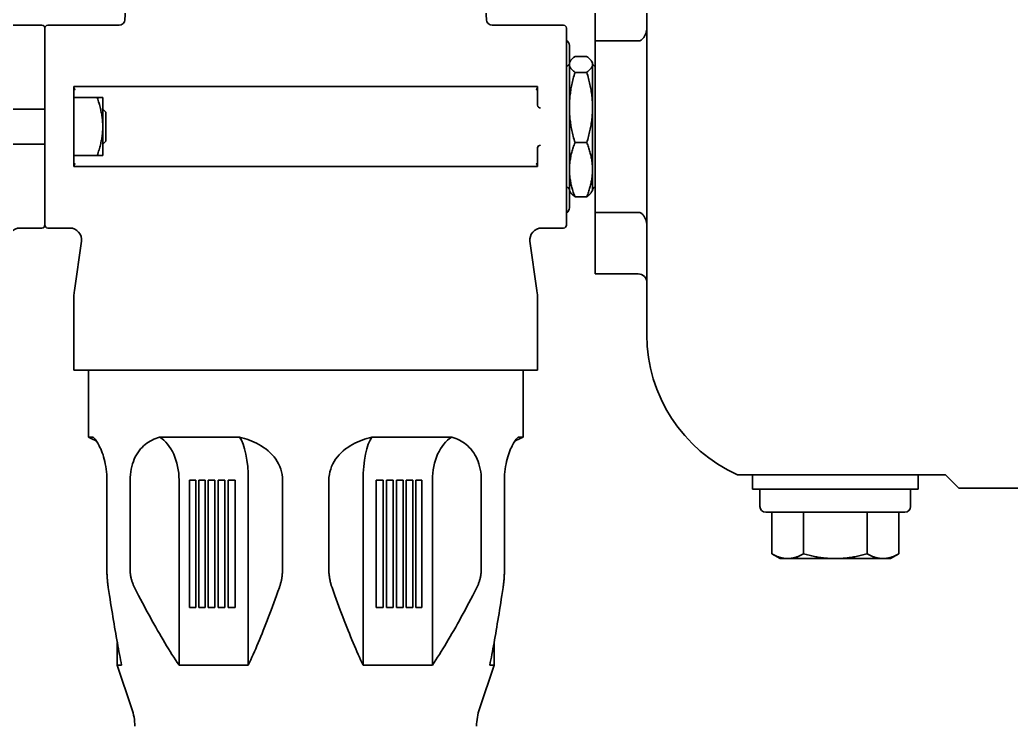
# Model space of a CAD drawing. Extents: x 39751 to 116307, y -36149 to -14965.
# Drawn here: x 53753.5 to 53924.5, y -20732.8 to -20610.9 of the extents above; entities that cross this region are included whole.
import ezdxf

# ---------------------------------------------------------------- set-up
doc = ezdxf.new("R2010")
doc.units = 0
doc.header["$LTSCALE"] = 1500
doc.layers.add('Visible Edges(Atlas Copco)', color=7, linetype='Continuous', lineweight=35)

# ---------------------------------------------------------------- blocks, each defined once
blk = doc.blocks.new('A$C58483152')
at = {"layer": 'Visible Edges(Atlas Copco)'}
for p, q in [((346.5, 471), (346.5, 542.91)), ((337.6, 521.74), (337.6, 532.35)), ((256.57, 527.02), (256.45, 525.38)), ((318.7, 527.02), (318.81, 525.38)), ((242.13, 524.45), (229.81, 524.45)), ((242.63, 523.61), (242.63, 523.95)), ((242.63, 523.95), (242.63, 523.61)), ((242.63, 523.61), (242.63, 518.46)), ((242.63, 518.46), (242.63, 523.61)), ((255.45, 524.45), (243.13, 524.45)), ((332.13, 524.45), (319.81, 524.45)), ((332.63, 523.61), (332.63, 523.95)), ((332.63, 523.61), (332.63, 518.46)), ((337.6, 521.74), (337.6, 492.16)), ((345, 521.74), (337.6, 521.74)), ((333.13, 520.95), (333.13, 492.95)), ((242.63, 516.26), (242.63, 518.46)), ((242.63, 518.46), (242.63, 516.26)), ((332.63, 516.26), (332.63, 518.46)), ((334.1, 519.07), (336.13, 519.07)), ((333.12, 517.95), (333.27, 518.22)), ((333.12, 517.69), (333.12, 517.95)), ((333.12, 510.26), (333.12, 517.69)), ((337.12, 517.95), (336.96, 518.22)), ((337.12, 517.95), (337.12, 517.69)), ((337.12, 517.69), (337.12, 510.26)), ((242.63, 514.45), (242.63, 516.26)), ((242.63, 516.26), (242.63, 514.45)), ((332.63, 514.45), (332.63, 516.26)), ((334.1, 516.31), (336.13, 516.31)), ((242.63, 514.45), (242.63, 510.72)), ((242.63, 499.45), (242.63, 514.45)), ((247.63, 513.85), (247.64, 513.84)), ((327.63, 513.85), (247.63, 513.85)), ((247.63, 513.85), (247.63, 500.05)), ((327.62, 513.84), (327.63, 513.85)), ((327.63, 510.66), (327.63, 513.85)), ((332.63, 514.45), (332.63, 510.72)), ((251.66, 511.95), (247.65, 511.95)), ((252.63, 511.95), (251.66, 511.95)), ((252.63, 511.95), (252.63, 506.95)), ((242.63, 509.95), (237.14, 509.95)), ((252.64, 509.95), (252.63, 509.95)), ((252.64, 509.95), (252.64, 503.95)), ((253.14, 509.45), (252.64, 509.95)), ((332.63, 510.72), (332.63, 510.54)), ((332.63, 510.54), (332.63, 503.36)), ((333.12, 499.52), (333.12, 510.26)), ((337.12, 510.26), (337.12, 499.52)), ((253.14, 504.45), (253.14, 509.45)), ((252.63, 506.95), (252.63, 501.95)), ((242.63, 503.95), (237.14, 503.95)), ((242.63, 503.19), (242.63, 499.45)), ((252.64, 503.95), (252.63, 503.95)), ((253.14, 504.45), (252.64, 503.95)), ((327.63, 500.05), (327.63, 503.25)), ((332.63, 503.36), (332.63, 503.19)), ((332.63, 503.19), (332.63, 499.45)), ((336.13, 504.2), (334.1, 504.2)), ((251.66, 501.95), (247.65, 501.95)), ((251.66, 501.95), (252.63, 501.95)), ((242.63, 497.64), (242.63, 499.45)), ((242.63, 499.45), (242.63, 497.64)), ((247.64, 500.06), (247.63, 500.05)), ((247.63, 500.05), (327.63, 500.05)), ((327.63, 500.05), (327.62, 500.06)), ((332.63, 497.64), (332.63, 499.45)), ((333.12, 495.95), (333.12, 499.52)), ((337.12, 499.52), (337.12, 495.95)), ((242.63, 495.45), (242.63, 497.64)), ((242.63, 497.64), (242.63, 495.45)), ((332.63, 495.45), (332.63, 497.64)), ((242.63, 495.45), (242.63, 490.29)), ((242.63, 490.29), (242.63, 495.45)), ((332.63, 495.45), (332.63, 490.29)), ((333.12, 495.95), (333.27, 495.69)), ((334.1, 494.84), (336.13, 494.84)), ((337.12, 495.95), (336.96, 495.69)), ((337.6, 481.55), (337.6, 492.16)), ((337.6, 492.16), (345, 492.16)), ((242.13, 489.45), (238.31, 489.45)), ((242.63, 489.95), (242.63, 490.29)), ((242.63, 490.29), (242.63, 489.95)), ((246.95, 489.45), (243.13, 489.45)), ((332.13, 489.45), (328.31, 489.45)), ((332.63, 489.95), (332.63, 490.29)), ((248.93, 487.17), (247.73, 478.65)), ((326.33, 487.17), (327.53, 478.65)), ((345, 481.55), (337.6, 481.55)), ((327.63, 464.95), (327.63, 477.25)), ((247.63, 464.95), (247.63, 476.2)), ((327.63, 464.95), (247.63, 464.95)), ((250.13, 464.95), (250.13, 453.37)), ((325.13, 464.95), (325.13, 453.37)), ((250.13, 453.37), (250.99, 453.37)), ((262.41, 453.37), (276.2, 453.37)), ((299.06, 453.37), (312.85, 453.37)), ((324.28, 453.37), (325.13, 453.37)), ((372.9, 446.88), (362.15, 446.88)), ((364.71, 444.41), (364.71, 446.88)), ((398, 446.88), (372.9, 446.88)), ((393.29, 444.41), (393.29, 446.88)), ((398, 446.88), (400.29, 444.6)), ((253.34, 430.58), (253.34, 445.96)), ((257.34, 445.96), (257.34, 430.58)), ((265.78, 414.01), (265.78, 445.96)), ((268.65, 445.96), (267.6, 445.96)), ((267.6, 445.96), (267.6, 423.96)), ((268.65, 423.96), (268.65, 445.96)), ((270.27, 445.96), (269.18, 445.96)), ((269.18, 445.96), (269.18, 423.96)), ((270.27, 423.96), (270.27, 445.96)), ((271.95, 445.96), (270.82, 445.96)), ((270.82, 445.96), (270.82, 423.96)), ((271.95, 423.96), (271.95, 445.96)), ((273.69, 445.96), (272.52, 445.96)), ((272.52, 445.96), (272.52, 423.96)), ((273.69, 423.96), (273.69, 445.96)), ((275.48, 445.96), (274.28, 445.96)), ((274.28, 445.96), (274.28, 423.96)), ((275.48, 423.96), (275.48, 445.96)), ((277.73, 414.01), (277.73, 445.96)), ((283.63, 430.58), (283.63, 445.96)), ((291.63, 445.96), (291.63, 430.58)), ((297.54, 414.01), (297.54, 445.96)), ((300.98, 445.96), (299.78, 445.96)), ((299.78, 445.96), (299.78, 423.96)), ((300.98, 423.96), (300.98, 445.96)), ((302.74, 445.96), (301.57, 445.96)), ((301.57, 445.96), (301.57, 423.96)), ((302.74, 423.96), (302.74, 445.96)), ((304.44, 445.96), (303.31, 445.96)), ((303.31, 445.96), (303.31, 423.96)), ((304.44, 423.96), (304.44, 445.96)), ((306.09, 445.96), (304.99, 445.96)), ((304.99, 445.96), (304.99, 423.96)), ((306.09, 423.96), (306.09, 445.96)), ((307.66, 445.96), (306.61, 445.96)), ((306.61, 445.96), (306.61, 423.96)), ((307.66, 423.96), (307.66, 445.96)), ((309.48, 414.01), (309.48, 445.96)), ((317.92, 430.58), (317.92, 445.96)), ((321.92, 445.96), (321.92, 430.58)), ((364.71, 444.41), (393.29, 444.41)), ((366, 444.41), (366, 441.41)), ((392, 444.41), (392, 441.41)), ((415.71, 444.6), (400.29, 444.6)), ((367, 440.41), (391, 440.41)), ((368.03, 440.41), (368.03, 433.26)), ((373.52, 440.41), (373.52, 433.26)), ((384.48, 440.41), (384.48, 433.26)), ((389.97, 440.41), (389.97, 433.26)), ((369.5, 432.41), (368.03, 433.26)), ((388.5, 432.41), (389.97, 433.26)), ((370.77, 432.41), (369.5, 432.41)), ((379, 432.41), (370.77, 432.41)), ((387.23, 432.41), (379, 432.41)), ((388.5, 432.41), (387.23, 432.41)), ((268.65, 423.96), (267.6, 423.96)), ((270.27, 423.96), (269.18, 423.96)), ((271.95, 423.96), (270.82, 423.96)), ((273.69, 423.96), (272.52, 423.96)), ((275.48, 423.96), (274.28, 423.96)), ((300.98, 423.96), (299.78, 423.96)), ((302.74, 423.96), (301.57, 423.96)), ((304.44, 423.96), (303.31, 423.96)), ((306.09, 423.96), (304.99, 423.96)), ((307.66, 423.96), (306.61, 423.96)), ((255.13, 417.93), (255.13, 414.01)), ((320.13, 417.93), (320.13, 414.01)), ((257.64, 406.51), (255.13, 414.01)), ((255.87, 414.01), (255.13, 414.01)), ((277.73, 414.01), (265.78, 414.01)), ((309.48, 414.01), (297.54, 414.01)), ((317.62, 406.51), (320.13, 414.01)), ((320.13, 414.01), (319.39, 414.01))]:
    blk.add_line(p, q, dxfattribs=at)
at = {"layer": 'Visible Edges(Atlas Copco)', "flags": 128}
for points in [[(346.5, 524.19), (346.5, 524.07), (346.49, 523.94), (346.48, 523.8), (346.46, 523.67), (346.44, 523.54), (346.41, 523.41), (346.38, 523.28), (346.35, 523.16), (346.31, 523.04), (346.27, 522.92), (346.22, 522.79), (346.16, 522.67), (346.1, 522.55), (346.03, 522.44), (345.96, 522.33), (345.88, 522.23), (345.8, 522.13), (345.7, 522.04), (345.6, 521.96), (345.49, 521.89), (345.38, 521.83), (345.26, 521.78), (345.13, 521.75), (345, 521.74)], [(333.12, 517.69), (333.12, 517.75), (333.12, 517.8), (333.13, 517.86), (333.14, 517.91), (333.16, 517.97), (333.18, 518.03), (333.2, 518.08), (333.22, 518.14), (333.25, 518.19), (333.29, 518.25), (333.32, 518.3), (333.36, 518.36), (333.4, 518.42), (333.45, 518.47), (333.5, 518.53), (333.55, 518.59), (333.61, 518.65), (333.66, 518.7), (333.73, 518.76), (333.79, 518.82), (333.86, 518.88), (333.94, 518.94), (334.02, 519.01), (334.1, 519.07)], [(336.13, 519.07), (336.21, 519.01), (336.29, 518.95), (336.36, 518.89), (336.43, 518.83), (336.5, 518.77), (336.56, 518.71), (336.62, 518.65), (336.68, 518.59), (336.73, 518.54), (336.78, 518.48), (336.82, 518.42), (336.87, 518.37), (336.9, 518.31), (336.94, 518.25), (336.97, 518.2), (337, 518.14), (337.03, 518.09), (337.05, 518.03), (337.07, 517.97), (337.09, 517.92), (337.1, 517.86), (337.11, 517.81), (337.11, 517.75), (337.12, 517.69)], [(334.1, 516.31), (334.02, 516.38), (333.94, 516.44), (333.86, 516.5), (333.79, 516.56), (333.73, 516.62), (333.66, 516.68), (333.61, 516.74), (333.55, 516.8), (333.5, 516.85), (333.45, 516.91), (333.4, 516.97), (333.36, 517.02), (333.32, 517.08), (333.29, 517.14), (333.25, 517.19), (333.22, 517.25), (333.2, 517.3), (333.18, 517.36), (333.16, 517.41), (333.14, 517.47), (333.13, 517.52), (333.12, 517.58), (333.12, 517.64), (333.12, 517.69)], [(337.12, 517.69), (337.11, 517.63), (337.11, 517.58), (337.1, 517.52), (337.09, 517.46), (337.07, 517.41), (337.05, 517.35), (337.03, 517.3), (337, 517.24), (336.97, 517.18), (336.94, 517.13), (336.9, 517.07), (336.87, 517.02), (336.82, 516.96), (336.78, 516.9), (336.73, 516.85), (336.68, 516.79), (336.62, 516.73), (336.56, 516.67), (336.5, 516.61), (336.43, 516.56), (336.36, 516.5), (336.29, 516.44), (336.21, 516.38), (336.13, 516.31)], [(333.12, 510.26), (333.12, 510.5), (333.12, 510.75), (333.13, 510.99), (333.14, 511.24), (333.16, 511.48), (333.18, 511.73), (333.2, 511.97), (333.22, 512.21), (333.25, 512.46), (333.29, 512.7), (333.32, 512.95), (333.36, 513.2), (333.4, 513.45), (333.45, 513.7), (333.5, 513.95), (333.55, 514.2), (333.61, 514.46), (333.66, 514.71), (333.73, 514.97), (333.79, 515.24), (333.86, 515.5), (333.94, 515.77), (334.02, 516.04), (334.1, 516.31)], [(336.13, 516.31), (336.21, 516.05), (336.29, 515.78), (336.36, 515.51), (336.43, 515.25), (336.5, 514.99), (336.56, 514.74), (336.62, 514.48), (336.68, 514.23), (336.73, 513.98), (336.78, 513.73), (336.82, 513.48), (336.87, 513.23), (336.9, 512.98), (336.94, 512.73), (336.97, 512.49), (337, 512.24), (337.03, 511.99), (337.05, 511.75), (337.07, 511.5), (337.09, 511.25), (337.1, 511.01), (337.11, 510.76), (337.11, 510.51), (337.12, 510.26)], [(247.84, 513.34), (247.83, 513.36), (247.81, 513.38), (247.8, 513.4), (247.79, 513.42), (247.78, 513.44), (247.77, 513.46), (247.75, 513.48), (247.74, 513.5), (247.73, 513.52), (247.72, 513.54), (247.71, 513.55), (247.7, 513.57), (247.69, 513.59), (247.68, 513.6), (247.68, 513.62), (247.67, 513.64), (247.66, 513.65), (247.66, 513.67), (247.65, 513.68), (247.65, 513.69), (247.64, 513.71), (247.64, 513.72), (247.64, 513.73), (247.64, 513.74)], [(327.42, 513.34), (327.43, 513.36), (327.45, 513.38), (327.46, 513.4), (327.47, 513.42), (327.49, 513.44), (327.5, 513.46), (327.51, 513.48), (327.52, 513.5), (327.53, 513.52), (327.54, 513.54), (327.55, 513.56), (327.56, 513.58), (327.57, 513.59), (327.58, 513.61), (327.59, 513.62), (327.59, 513.64), (327.6, 513.66), (327.61, 513.67), (327.61, 513.68), (327.61, 513.7), (327.62, 513.71), (327.62, 513.72), (327.62, 513.73), (327.62, 513.74)], [(251.66, 511.95), (251.75, 511.7), (251.83, 511.45), (251.9, 511.21), (251.97, 510.97), (252.04, 510.75), (252.1, 510.52), (252.16, 510.3), (252.21, 510.09), (252.26, 509.88), (252.31, 509.67), (252.35, 509.47), (252.39, 509.27), (252.43, 509.07), (252.46, 508.87), (252.5, 508.68), (252.52, 508.49), (252.55, 508.3), (252.57, 508.11), (252.59, 507.92), (252.6, 507.72), (252.61, 507.53), (252.62, 507.34), (252.63, 507.15), (252.63, 506.95)], [(334.1, 504.2), (334.02, 504.47), (333.94, 504.75), (333.86, 505.01), (333.79, 505.28), (333.73, 505.54), (333.66, 505.8), (333.61, 506.06), (333.55, 506.31), (333.5, 506.57), (333.45, 506.82), (333.4, 507.07), (333.36, 507.32), (333.32, 507.56), (333.29, 507.81), (333.25, 508.06), (333.22, 508.3), (333.2, 508.54), (333.18, 508.79), (333.16, 509.03), (333.14, 509.28), (333.13, 509.52), (333.12, 509.77), (333.12, 510.01), (333.12, 510.26)], [(337.12, 510.26), (337.11, 510.01), (337.11, 509.76), (337.1, 509.51), (337.09, 509.26), (337.07, 509.01), (337.05, 508.77), (337.03, 508.52), (337, 508.27), (336.97, 508.03), (336.94, 507.78), (336.9, 507.53), (336.87, 507.29), (336.82, 507.04), (336.78, 506.79), (336.73, 506.54), (336.68, 506.29), (336.62, 506.03), (336.56, 505.78), (336.5, 505.52), (336.43, 505.26), (336.36, 505), (336.29, 504.74), (336.21, 504.47), (336.13, 504.2)], [(252.63, 506.95), (252.63, 506.76), (252.62, 506.56), (252.61, 506.37), (252.6, 506.18), (252.59, 505.99), (252.57, 505.8), (252.55, 505.61), (252.52, 505.42), (252.5, 505.23), (252.46, 505.03), (252.43, 504.84), (252.39, 504.64), (252.35, 504.44), (252.31, 504.23), (252.26, 504.03), (252.21, 503.82), (252.16, 503.6), (252.1, 503.38), (252.04, 503.16), (251.97, 502.93), (251.9, 502.7), (251.83, 502.46), (251.75, 502.21), (251.66, 501.95)], [(333.12, 499.52), (333.12, 499.71), (333.12, 499.9), (333.13, 500.09), (333.14, 500.28), (333.16, 500.47), (333.18, 500.65), (333.2, 500.84), (333.22, 501.03), (333.25, 501.22), (333.29, 501.41), (333.32, 501.6), (333.36, 501.79), (333.4, 501.98), (333.45, 502.18), (333.5, 502.37), (333.55, 502.57), (333.61, 502.76), (333.66, 502.96), (333.73, 503.16), (333.79, 503.37), (333.86, 503.57), (333.94, 503.78), (334.02, 503.99), (334.1, 504.2)], [(336.13, 504.2), (336.21, 503.99), (336.29, 503.79), (336.36, 503.58), (336.43, 503.38), (336.5, 503.18), (336.56, 502.98), (336.62, 502.78), (336.68, 502.59), (336.73, 502.39), (336.78, 502.2), (336.82, 502.01), (336.87, 501.81), (336.9, 501.62), (336.94, 501.43), (336.97, 501.24), (337, 501.05), (337.03, 500.86), (337.05, 500.67), (337.07, 500.48), (337.09, 500.29), (337.1, 500.1), (337.11, 499.91), (337.11, 499.71), (337.12, 499.52)], [(247.84, 500.56), (247.83, 500.54), (247.81, 500.52), (247.8, 500.5), (247.79, 500.48), (247.78, 500.46), (247.76, 500.44), (247.75, 500.42), (247.74, 500.4), (247.73, 500.38), (247.72, 500.37), (247.71, 500.35), (247.7, 500.33), (247.69, 500.31), (247.68, 500.3), (247.67, 500.28), (247.67, 500.27), (247.66, 500.25), (247.66, 500.24), (247.65, 500.22), (247.65, 500.21), (247.64, 500.2), (247.64, 500.19), (247.64, 500.17), (247.64, 500.16)], [(327.42, 500.56), (327.43, 500.54), (327.45, 500.52), (327.46, 500.5), (327.47, 500.48), (327.48, 500.46), (327.5, 500.44), (327.51, 500.43), (327.52, 500.41), (327.53, 500.39), (327.54, 500.37), (327.55, 500.35), (327.56, 500.33), (327.57, 500.32), (327.58, 500.3), (327.58, 500.29), (327.59, 500.27), (327.6, 500.25), (327.6, 500.24), (327.61, 500.23), (327.61, 500.21), (327.62, 500.2), (327.62, 500.19), (327.62, 500.18), (327.62, 500.16)], [(334.1, 494.84), (334.02, 495.05), (333.94, 495.26), (333.86, 495.47), (333.79, 495.67), (333.73, 495.87), (333.66, 496.08), (333.61, 496.27), (333.55, 496.47), (333.5, 496.67), (333.45, 496.86), (333.4, 497.05), (333.36, 497.25), (333.32, 497.44), (333.29, 497.63), (333.25, 497.82), (333.22, 498.01), (333.2, 498.2), (333.18, 498.38), (333.16, 498.57), (333.14, 498.76), (333.13, 498.95), (333.12, 499.14), (333.12, 499.33), (333.12, 499.52)], [(337.12, 499.52), (337.11, 499.32), (337.11, 499.13), (337.1, 498.94), (337.09, 498.75), (337.07, 498.56), (337.05, 498.37), (337.03, 498.18), (337, 497.99), (336.97, 497.8), (336.94, 497.61), (336.9, 497.41), (336.87, 497.22), (336.82, 497.03), (336.78, 496.84), (336.73, 496.64), (336.68, 496.45), (336.62, 496.25), (336.56, 496.06), (336.5, 495.86), (336.43, 495.66), (336.36, 495.46), (336.29, 495.25), (336.21, 495.05), (336.13, 494.84)], [(333.27, 495.69), (333.29, 495.65), (333.31, 495.62), (333.33, 495.58), (333.36, 495.55), (333.38, 495.52), (333.41, 495.48), (333.44, 495.45), (333.46, 495.41), (333.49, 495.38), (333.53, 495.34), (333.56, 495.31), (333.59, 495.27), (333.63, 495.24), (333.66, 495.2), (333.7, 495.17), (333.74, 495.13), (333.78, 495.1), (333.82, 495.06), (333.86, 495.02), (333.91, 494.99), (333.95, 494.95), (334, 494.91), (334.05, 494.88), (334.1, 494.84)], [(336.13, 494.84), (336.18, 494.88), (336.23, 494.91), (336.28, 494.95), (336.32, 494.99), (336.37, 495.02), (336.41, 495.06), (336.45, 495.09), (336.49, 495.13), (336.53, 495.17), (336.57, 495.2), (336.6, 495.24), (336.64, 495.27), (336.67, 495.31), (336.7, 495.34), (336.73, 495.38), (336.76, 495.41), (336.79, 495.45), (336.82, 495.48), (336.85, 495.51), (336.87, 495.55), (336.9, 495.58), (336.92, 495.62), (336.94, 495.65), (336.96, 495.69)], [(345, 492.16), (345.13, 492.15), (345.26, 492.12), (345.38, 492.08), (345.49, 492.02), (345.6, 491.95), (345.7, 491.86), (345.8, 491.77), (345.88, 491.67), (345.96, 491.57), (346.03, 491.47), (346.1, 491.35), (346.16, 491.24), (346.22, 491.11), (346.27, 490.99), (346.31, 490.87), (346.35, 490.75), (346.38, 490.63), (346.41, 490.5), (346.44, 490.37), (346.46, 490.24), (346.48, 490.1), (346.49, 489.97), (346.5, 489.84), (346.5, 489.71)], [(247.63, 476.2), (247.63, 476.21), (247.63, 476.21), (247.63, 476.23), (247.63, 476.24), (247.63, 476.27), (247.63, 476.29), (247.63, 476.33), (247.63, 476.36), (247.63, 476.4), (247.63, 476.44), (247.63, 476.49), (247.64, 476.54), (247.64, 476.59), (247.64, 476.65), (247.64, 476.71), (247.64, 476.77), (247.64, 476.83), (247.64, 476.89), (247.64, 476.95), (247.64, 477.01), (247.64, 477.07), (247.64, 477.13), (247.64, 477.19), (247.64, 477.25)], [(247.64, 477.25), (247.64, 477.29), (247.64, 477.32), (247.64, 477.35), (247.64, 477.38), (247.64, 477.41), (247.64, 477.44), (247.64, 477.46), (247.64, 477.49), (247.64, 477.52), (247.64, 477.54), (247.64, 477.56), (247.64, 477.58), (247.64, 477.6), (247.64, 477.62), (247.64, 477.63), (247.64, 477.65), (247.64, 477.66), (247.64, 477.67), (247.64, 477.68), (247.64, 477.69), (247.64, 477.7), (247.64, 477.7), (247.64, 477.7), (247.64, 477.7)], [(253.34, 445.96), (253.33, 446.43), (253.31, 446.91), (253.27, 447.39), (253.21, 447.87), (253.15, 448.33), (253.06, 448.78), (252.98, 449.19), (252.88, 449.58), (252.77, 449.96), (252.66, 450.33), (252.53, 450.68), (252.4, 451.02), (252.27, 451.33), (252.14, 451.61), (252.01, 451.88), (251.88, 452.11), (251.76, 452.33), (251.64, 452.52), (251.52, 452.7), (251.41, 452.86), (251.3, 453.01), (251.19, 453.14), (251.08, 453.26), (250.99, 453.37)], [(262.41, 453.37), (262.08, 453.26), (261.75, 453.14), (261.43, 453.01), (261.12, 452.86), (260.82, 452.7), (260.52, 452.52), (260.24, 452.33), (259.95, 452.11), (259.67, 451.88), (259.4, 451.61), (259.13, 451.33), (258.88, 451.02), (258.65, 450.68), (258.43, 450.33), (258.23, 449.96), (258.05, 449.58), (257.9, 449.19), (257.75, 448.78), (257.63, 448.33), (257.52, 447.87), (257.44, 447.39), (257.39, 446.91), (257.35, 446.43), (257.34, 445.96)], [(283.63, 445.96), (283.61, 446.43), (283.55, 446.91), (283.46, 447.39), (283.32, 447.87), (283.15, 448.33), (282.94, 448.78), (282.71, 449.2), (282.46, 449.58), (282.17, 449.96), (281.86, 450.33), (281.52, 450.68), (281.15, 451.02), (280.77, 451.33), (280.37, 451.61), (279.96, 451.88), (279.56, 452.12), (279.15, 452.33), (278.74, 452.52), (278.33, 452.7), (277.91, 452.86), (277.49, 453.01), (277.06, 453.14), (276.63, 453.26), (276.2, 453.37)], [(299.06, 453.37), (298.63, 453.26), (298.2, 453.14), (297.77, 453.01), (297.35, 452.86), (296.93, 452.7), (296.52, 452.52), (296.11, 452.33), (295.71, 452.12), (295.3, 451.88), (294.89, 451.61), (294.49, 451.33), (294.11, 451.02), (293.74, 450.68), (293.4, 450.33), (293.09, 449.96), (292.8, 449.58), (292.55, 449.2), (292.32, 448.78), (292.11, 448.33), (291.94, 447.87), (291.8, 447.39), (291.71, 446.91), (291.65, 446.43), (291.63, 445.96)], [(317.92, 445.96), (317.91, 446.43), (317.88, 446.91), (317.82, 447.39), (317.74, 447.87), (317.63, 448.33), (317.51, 448.78), (317.37, 449.19), (317.21, 449.58), (317.03, 449.96), (316.83, 450.33), (316.62, 450.68), (316.38, 451.02), (316.13, 451.33), (315.86, 451.61), (315.59, 451.88), (315.31, 452.11), (315.02, 452.33), (314.74, 452.52), (314.44, 452.7), (314.14, 452.86), (313.83, 453.01), (313.51, 453.14), (313.18, 453.26), (312.85, 453.37)], [(324.28, 453.37), (324.18, 453.26), (324.07, 453.14), (323.97, 453.01), (323.85, 452.86), (323.74, 452.7), (323.62, 452.52), (323.5, 452.33), (323.38, 452.11), (323.25, 451.88), (323.12, 451.61), (322.99, 451.33), (322.86, 451.02), (322.73, 450.68), (322.61, 450.33), (322.49, 449.96), (322.38, 449.58), (322.29, 449.19), (322.2, 448.78), (322.12, 448.33), (322.05, 447.87), (321.99, 447.39), (321.95, 446.91), (321.93, 446.43), (321.92, 445.96)], [(370.77, 432.41), (370.66, 432.41), (370.54, 432.42), (370.43, 432.43), (370.32, 432.44), (370.2, 432.45), (370.09, 432.47), (369.98, 432.49), (369.87, 432.51), (369.76, 432.54), (369.64, 432.57), (369.53, 432.6), (369.42, 432.63), (369.31, 432.67), (369.2, 432.71), (369.08, 432.75), (368.97, 432.8), (368.85, 432.84), (368.74, 432.89), (368.62, 432.95), (368.51, 433.01), (368.39, 433.06), (368.27, 433.13), (368.15, 433.19), (368.03, 433.26)], [(373.52, 433.26), (373.39, 433.19), (373.27, 433.13), (373.16, 433.06), (373.04, 433.01), (372.92, 432.95), (372.81, 432.89), (372.69, 432.84), (372.58, 432.8), (372.46, 432.75), (372.35, 432.71), (372.24, 432.67), (372.13, 432.63), (372.01, 432.6), (371.9, 432.57), (371.79, 432.54), (371.68, 432.51), (371.57, 432.49), (371.45, 432.47), (371.34, 432.45), (371.23, 432.44), (371.12, 432.43), (371, 432.42), (370.89, 432.41), (370.77, 432.41)], [(379, 432.41), (378.77, 432.41), (378.54, 432.42), (378.31, 432.43), (378.09, 432.44), (377.86, 432.45), (377.64, 432.47), (377.41, 432.49), (377.19, 432.51), (376.97, 432.54), (376.74, 432.57), (376.52, 432.6), (376.3, 432.63), (376.07, 432.67), (375.84, 432.71), (375.62, 432.75), (375.39, 432.8), (375.16, 432.84), (374.93, 432.89), (374.7, 432.95), (374.47, 433.01), (374.23, 433.06), (374, 433.13), (373.76, 433.19), (373.52, 433.26)], [(384.48, 433.26), (384.24, 433.19), (384, 433.13), (383.77, 433.06), (383.53, 433.01), (383.3, 432.95), (383.07, 432.89), (382.84, 432.84), (382.61, 432.8), (382.38, 432.75), (382.16, 432.71), (381.93, 432.67), (381.7, 432.63), (381.48, 432.6), (381.26, 432.57), (381.03, 432.54), (380.81, 432.51), (380.59, 432.49), (380.36, 432.47), (380.14, 432.45), (379.91, 432.44), (379.69, 432.43), (379.46, 432.42), (379.23, 432.41), (379, 432.41)], [(387.23, 432.41), (387.11, 432.41), (387, 432.42), (386.88, 432.43), (386.77, 432.44), (386.66, 432.45), (386.55, 432.47), (386.43, 432.49), (386.32, 432.51), (386.21, 432.54), (386.1, 432.57), (385.99, 432.6), (385.87, 432.63), (385.76, 432.67), (385.65, 432.71), (385.54, 432.75), (385.42, 432.8), (385.31, 432.84), (385.19, 432.89), (385.08, 432.95), (384.96, 433.01), (384.84, 433.06), (384.73, 433.13), (384.61, 433.19), (384.48, 433.26)], [(389.97, 433.26), (389.85, 433.19), (389.73, 433.13), (389.61, 433.06), (389.49, 433.01), (389.38, 432.95), (389.26, 432.89), (389.15, 432.84), (389.03, 432.8), (388.92, 432.75), (388.8, 432.71), (388.69, 432.67), (388.58, 432.63), (388.47, 432.6), (388.36, 432.57), (388.24, 432.54), (388.13, 432.51), (388.02, 432.49), (387.91, 432.47), (387.8, 432.45), (387.68, 432.44), (387.57, 432.43), (387.46, 432.42), (387.34, 432.41), (387.23, 432.41)], [(253.57, 427.41), (253.55, 427.53), (253.54, 427.65), (253.52, 427.77), (253.51, 427.89), (253.49, 428.01), (253.48, 428.14), (253.46, 428.27), (253.45, 428.4), (253.44, 428.53), (253.42, 428.66), (253.41, 428.8), (253.4, 428.94), (253.39, 429.07), (253.38, 429.21), (253.37, 429.35), (253.37, 429.49), (253.36, 429.63), (253.35, 429.77), (253.35, 429.91), (253.35, 430.05), (253.34, 430.18), (253.34, 430.32), (253.34, 430.45), (253.34, 430.58)], [(257.34, 430.58), (257.34, 430.45), (257.35, 430.32), (257.35, 430.18), (257.36, 430.05), (257.37, 429.91), (257.39, 429.77), (257.41, 429.63), (257.43, 429.49), (257.45, 429.35), (257.48, 429.21), (257.51, 429.07), (257.54, 428.94), (257.58, 428.8), (257.62, 428.66), (257.66, 428.53), (257.7, 428.4), (257.75, 428.27), (257.79, 428.14), (257.84, 428.01), (257.89, 427.89), (257.95, 427.77), (258, 427.65), (258.06, 427.53), (258.12, 427.41)], [(283.09, 427.41), (283.13, 427.53), (283.17, 427.65), (283.21, 427.77), (283.24, 427.89), (283.28, 428.01), (283.31, 428.14), (283.35, 428.27), (283.38, 428.4), (283.41, 428.53), (283.44, 428.66), (283.46, 428.8), (283.49, 428.94), (283.51, 429.07), (283.53, 429.21), (283.55, 429.35), (283.57, 429.49), (283.58, 429.63), (283.6, 429.77), (283.61, 429.91), (283.62, 430.05), (283.62, 430.18), (283.63, 430.32), (283.63, 430.45), (283.63, 430.58)], [(291.63, 430.58), (291.63, 430.45), (291.63, 430.32), (291.64, 430.18), (291.65, 430.05), (291.65, 429.91), (291.67, 429.77), (291.68, 429.63), (291.69, 429.49), (291.71, 429.35), (291.73, 429.21), (291.75, 429.07), (291.77, 428.94), (291.8, 428.8), (291.83, 428.66), (291.85, 428.53), (291.88, 428.4), (291.92, 428.27), (291.95, 428.14), (291.98, 428.01), (292.02, 427.89), (292.05, 427.77), (292.09, 427.65), (292.13, 427.53), (292.17, 427.41)], [(317.14, 427.41), (317.2, 427.53), (317.26, 427.65), (317.32, 427.77), (317.37, 427.89), (317.42, 428.01), (317.47, 428.14), (317.51, 428.27), (317.56, 428.4), (317.6, 428.53), (317.64, 428.66), (317.68, 428.8), (317.72, 428.94), (317.75, 429.07), (317.78, 429.21), (317.81, 429.35), (317.83, 429.49), (317.85, 429.63), (317.87, 429.77), (317.89, 429.91), (317.9, 430.05), (317.91, 430.18), (317.92, 430.32), (317.92, 430.45), (317.92, 430.58)], [(321.92, 430.58), (321.92, 430.45), (321.92, 430.32), (321.92, 430.18), (321.91, 430.05), (321.91, 429.91), (321.91, 429.77), (321.9, 429.63), (321.89, 429.49), (321.89, 429.35), (321.88, 429.21), (321.87, 429.07), (321.86, 428.94), (321.85, 428.8), (321.84, 428.66), (321.83, 428.53), (321.81, 428.4), (321.8, 428.27), (321.78, 428.14), (321.77, 428.01), (321.75, 427.89), (321.74, 427.77), (321.72, 427.65), (321.71, 427.53), (321.69, 427.41)], [(255.87, 414.01), (255.78, 414.47), (255.69, 414.93), (255.6, 415.4), (255.51, 415.88), (255.42, 416.37), (255.32, 416.87), (255.23, 417.38), (255.14, 417.89), (255.04, 418.42), (254.95, 418.95), (254.85, 419.49), (254.76, 420.04), (254.66, 420.61), (254.57, 421.18), (254.47, 421.76), (254.37, 422.35), (254.28, 422.94), (254.18, 423.55), (254.08, 424.17), (253.98, 424.8), (253.88, 425.44), (253.78, 426.08), (253.68, 426.74), (253.57, 427.41)], [(258.12, 427.41), (258.46, 426.74), (258.8, 426.08), (259.13, 425.44), (259.47, 424.8), (259.8, 424.17), (260.13, 423.55), (260.46, 422.94), (260.78, 422.35), (261.11, 421.76), (261.43, 421.18), (261.75, 420.61), (262.07, 420.04), (262.39, 419.49), (262.7, 418.95), (263.02, 418.42), (263.33, 417.89), (263.64, 417.38), (263.95, 416.87), (264.26, 416.37), (264.56, 415.88), (264.87, 415.4), (265.17, 414.93), (265.47, 414.47), (265.78, 414.01)], [(277.73, 414.01), (277.94, 414.47), (278.15, 414.93), (278.36, 415.4), (278.57, 415.88), (278.79, 416.37), (279, 416.87), (279.22, 417.38), (279.44, 417.89), (279.66, 418.42), (279.88, 418.95), (280.1, 419.49), (280.32, 420.04), (280.54, 420.61), (280.77, 421.18), (280.99, 421.76), (281.22, 422.35), (281.45, 422.94), (281.68, 423.55), (281.91, 424.17), (282.14, 424.8), (282.38, 425.44), (282.61, 426.08), (282.85, 426.74), (283.09, 427.41)], [(292.17, 427.41), (292.41, 426.74), (292.65, 426.08), (292.89, 425.44), (293.12, 424.8), (293.35, 424.17), (293.58, 423.55), (293.81, 422.94), (294.04, 422.35), (294.27, 421.76), (294.49, 421.18), (294.72, 420.61), (294.94, 420.04), (295.16, 419.49), (295.38, 418.95), (295.6, 418.42), (295.82, 417.89), (296.04, 417.38), (296.26, 416.87), (296.47, 416.37), (296.69, 415.88), (296.9, 415.4), (297.11, 414.93), (297.32, 414.47), (297.54, 414.01)], [(309.48, 414.01), (309.79, 414.47), (310.09, 414.93), (310.39, 415.4), (310.7, 415.88), (311, 416.37), (311.31, 416.87), (311.62, 417.38), (311.93, 417.89), (312.24, 418.42), (312.56, 418.95), (312.87, 419.49), (313.19, 420.04), (313.51, 420.61), (313.83, 421.18), (314.15, 421.76), (314.48, 422.35), (314.8, 422.94), (315.13, 423.55), (315.46, 424.17), (315.79, 424.8), (316.13, 425.44), (316.47, 426.08), (316.8, 426.74), (317.14, 427.41)], [(321.69, 427.41), (321.59, 426.74), (321.48, 426.08), (321.38, 425.44), (321.28, 424.8), (321.18, 424.17), (321.08, 423.55), (320.99, 422.94), (320.89, 422.35), (320.79, 421.76), (320.69, 421.18), (320.6, 420.61), (320.5, 420.04), (320.41, 419.49), (320.31, 418.95), (320.22, 418.42), (320.12, 417.89), (320.03, 417.38), (319.94, 416.87), (319.85, 416.37), (319.75, 415.88), (319.66, 415.4), (319.57, 414.93), (319.48, 414.47), (319.39, 414.01)]]:
    blk.add_lwpolyline(points, dxfattribs=at)
at = {"layer": 'Visible Edges(Atlas Copco)'}
for centre, radius, start, end in [((255.45, 525.45), 1, 270, 356), ((319.81, 525.45), 1, 184, 270), ((242.13, 523.95), 0.5, 0, 90), ((243.13, 523.95), 0.5, 90, 180), ((332.13, 523.95), 0.5, 0, 90), ((332.13, 520.95), 1, 0, 60), ((332.62, 517.89), 0.5, 271.74, 0), ((337.62, 517.89), 0.5, 180, 268.26), ((332.62, 496.02), 0.5, 0, 88.26), ((337.62, 496.02), 0.5, 91.74, 180), ((332.13, 492.95), 1, 300, 0), ((238.31, 487.45), 2, 90, 188), ((242.13, 489.95), 0.5, 270, 0), ((243.13, 489.95), 0.5, 180, 270), ((246.95, 487.45), 2, 352, 90), ((328.31, 487.45), 2, 90, 188), ((332.13, 489.95), 0.5, 270, 0), ((345, 480.05), 1.5, 0, 90), ((257.63, 477.25), 10, 172, 177.425), ((317.63, 477.25), 10, 0, 8), ((372.9, 471), 26.4, 180, 245.9755), ((247.13, 445.96), 8, 56.1732, 67.9757), ((328.13, 445.96), 8, 112.0243, 123.8268), ((367, 441.41), 1, 180, 270), ((391, 441.41), 1, 270, 0), ((248.16, 403.34), 10, 1, 18.5), ((327.1, 403.34), 10, 161.5, 179)]:
    blk.add_arc(centre, radius, start, end, dxfattribs=at)
at = {"layer": 'Visible Edges(Atlas Copco)', "extrusion": (0, 0, -1)}
for centre, major_axis, ratio, start_param, end_param in [((247.64, 513.34), (0, -0.5), 0.008727, 3.155555, 3.789464), ((327.62, 513.34), (0, 0.5), 0.008727, 5.635314, 6.269223), ((328.13, 510.66), (-0.157, -0.475), 0.999615, 1.207328, 1.250728), ((328.13, 510.65), (0.299, -0.406), 0.972638, 0.62984, 2.17446), ((328.13, 503.26), (0.299, 0.406), 0.972638, 4.108725, 5.653345), ((328.13, 503.25), (-0.157, 0.475), 0.999615, 5.032457, 5.075857), ((247.64, 500.56), (0, -0.5), 0.008727, 5.635314, 6.269223), ((327.62, 500.56), (0, 0.5), 0.008727, 3.155555, 3.789464), ((260.4, 445.96), (0, 8), 0.672445, 0.384397, 1.570796), ((275.29, 445.96), (0, 8), 0.304764, 0.384397, 1.570796), ((299.97, 445.96), (0, 8), 0.304764, 4.712389, 5.898789), ((314.86, 445.96), (0, 8), 0.672445, 4.712389, 5.898789)]:
    blk.add_ellipse(centre, major_axis=major_axis, ratio=ratio, start_param=start_param, end_param=end_param, dxfattribs=at)

msp = doc.modelspace()

# ---------------------------------------------------------------- block references
msp.add_blockref('A$C58483152', (53515.15, -21136.31))

doc.saveas('drawing.dxf')
